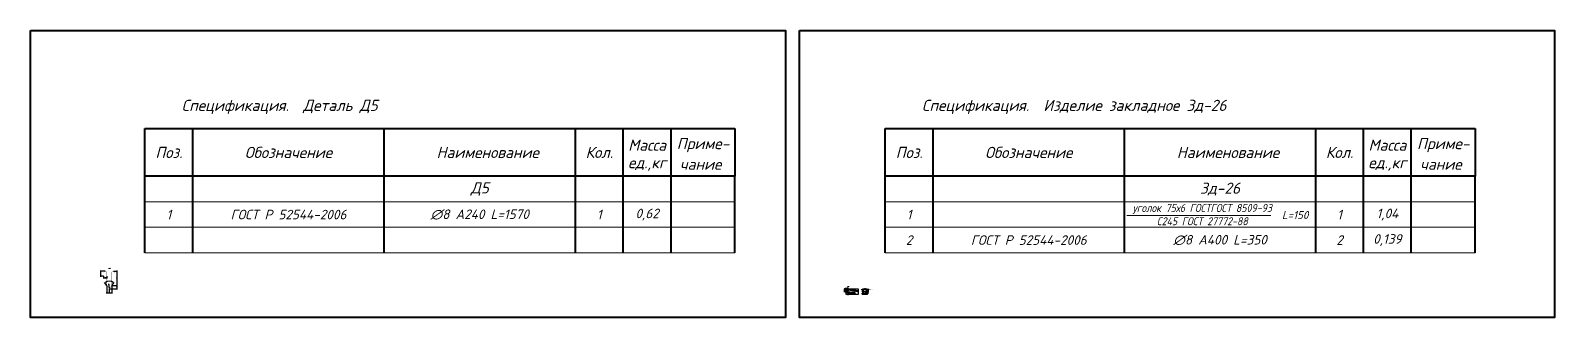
# Model space of a CAD drawing. Header units: millimetres. Extents: x -1807136 to 209800, y 0 to 410608.
# Drawn here: x 161999 to 209800, y 56757 to 65759 of the extents above; entities that cross this region are included whole.
import ezdxf
from ezdxf import colors
from ezdxf.entities.mleader import LeaderData, LeaderLine
from ezdxf.enums import TextEntityAlignment as Align
from ezdxf.math import Vec2, Vec3

# ---------------------------------------------------------------- set-up
doc = ezdxf.new("R2010")
doc.units = ezdxf.units.MM
doc.header["$PDMODE"] = 3
doc.layers.get('0').update_dxf_attribs({"lineweight": 5})
doc.layers.get('Defpoints').update_dxf_attribs({"lineweight": 0})
for name, color, linetype, lineweight in [('!!!Металл разрез', 7, 'Continuous', 35), ('#Cварка', 96, 'Continuous', 30), ('#Dimensions', 7, 'Continuous', 9), ('#Арматура', 152, 'Continuous', 30), ('k_ Размеры', 7, 'Continuous', 15), ('k_ Рамка', 252, 'Continuous', 40), ('Штриховка', 7, 'Continuous', 25)]:
    doc.layers.add(name, color=color, linetype=linetype, lineweight=lineweight)
doc.layers.add('#Hatch', color=252, linetype='Continuous', lineweight=5, true_color=0x696969)
doc.styles.add('STEP PR', font='isocpeui.ttf')
doc.dimstyles.new('SPDS', dxfattribs={"dimscale": 10, "dimtxt": 2.5, "dimasz": 2, "dimexe": 1.25, "dimexo": 0.625, "dimtad": 1, "dimdec": 0, "dimrnd": 0.001, "dimtxsty": 'STEP PR', "dimblk": 'ARCHTICK', "dimcen": 2.5, "dimdle": 2, "dimclrd": 256, "dimclre": 256, "dimclrt": 7, "dimadec": 0, "dimazin": 2, "dimtfac": 0.75, "dimtdec": 0, "dimtmove": 1, "dimatfit": 3, "dimfxl": 1, "dimtolj": 1, "dimarcsym": 1})

# ---------------------------------------------------------------- blocks, each defined once
blk = doc.blocks.new('*U179')
for p, q in [((-18500, -1500), (0, -1500)), ((-18500, -3000), (-18500, -1500)), ((-17000, -3000), (-17000, -1500)), ((-11000, -3000), (-11000, -1500)), ((-5000, -3000), (-5000, -1500)), ((-3500, -3000), (-3500, -1500)), ((-2000, -3000), (-2000, -1500)), ((0, -1500), (0, -3000)), ((0, -3000), (-18500, -3000)), ((-18500, -5400), (-18500, -3000)), ((-17000, -5400), (-17000, -3000)), ((-11000, -5400), (-11000, -3000)), ((-5000, -5400), (-5000, -3000)), ((-3500, -5400), (-3500, -3000)), ((-2000, -5400), (-2000, -3000)), ((0, -5400), (0, -3000))]:
    blk.add_line(p, q)
at = {"color": 8, "lineweight": 20}
for p, q in [((0, -3800), (-18500, -3800)), ((0, -4600), (-18500, -4600)), ((0, -5400), (-18500, -5400))]:
    blk.add_line(p, q, dxfattribs=at)
at = {"style": 'STEP PR'}
for s, p in [('Масса', (-2750, -2021)), ('Приме-', (-1000, -2021)), ('Поз.', (-17750, -2250)), ('Обозначение', (-14000, -2250)), ('Наименование', (-7750, -2250)), ('Кол.', (-4250, -2250)), ('ед.,кг', (-2750, -2613)), ('чание', (-1073, -2622))]:
    blk.add_text(s, height=350, dxfattribs=at).set_placement(p, align=Align.MIDDLE)
at = {"style": 'STEP PR', "flags": 8}
blk.add_attdef('СПЕЦИФИКАЦИЯ', (-18463, -950), '', height=400, dxfattribs=at)
blk = doc.blocks.new('*D448')
at = {"layer": '#Dimensions', "lineweight": -2, "transparency": 16777216}
blk.add_line((164448, 57818), (164469, 57677), dxfattribs=at)
at = {"layer": '#Dimensions', "transparency": 16777216}
blk.add_solid([(164472, 57678), (164465, 57677), (164472, 57658)], dxfattribs=at)
at = {"layer": 'Defpoints', "color": 0, "transparency": 16777216}
for p in [(164470, 57667), (164472, 57658)]:
    blk.add_point(p, dxfattribs=at)
at = {"layer": '#Dimensions', "color": 7, "transparency": 16777216, "insert": (164471, 57789), "char_height": 25, "attachment_point": 5, "rotation": 278.4504, "style": 'STEP PR'}
blk.add_mtext('\\A1;R12', dxfattribs=at)
blk = doc.blocks.new('*D449')
at = {"layer": '#Dimensions', "lineweight": -2, "transparency": 16777216}
for p, q in [((164393, 57763), (164325, 57859)), ((164551, 57763), (164619, 57859))]:
    blk.add_line(p, q, dxfattribs=at)
blk.add_arc((164472, 57651), 243, 59.5804, 120.4196, dxfattribs=at)
at = {"layer": '#Dimensions', "transparency": 16777216}
for points in [[(164351, 57857), (164347, 57863), (164332, 57849)], [(164596, 57863), (164593, 57857), (164611, 57849)]]:
    blk.add_solid(points, dxfattribs=at)
at = {"layer": 'Defpoints', "color": 0, "transparency": 16777216}
for p in [(164521, 57888), (164396, 57758), (164462, 57664), (164481, 57664), (164547, 57758)]:
    blk.add_point(p, dxfattribs=at)
at = {"layer": '#Dimensions', "color": 7, "transparency": 16777216, "insert": (164472, 57912), "char_height": 25, "attachment_point": 5, "style": 'STEP PR'}
blk.add_mtext('\\A1;70°', dxfattribs=at)
blk = doc.blocks.new('_ArchTick')
at = {"color": 0, "linetype": 'ByBlock', "const_width": 0.15}
blk.add_lwpolyline([(-0.5, -0.5), (0.5, 0.5)], dxfattribs=at)
blk = doc.blocks.new('*D450')
at = {"layer": 'Defpoints', "color": 0, "transparency": 16777216}
for p in [(164472, 57658), (164547, 57758), (164716, 57758)]:
    blk.add_point(p, dxfattribs=at)
at = {"layer": 'k_ Размеры', "lineweight": -2, "transparency": 16777216}
for p, q in [((164478, 57658), (164729, 57658)), ((164553, 57758), (164729, 57758)), ((164716, 57638), (164716, 57778))]:
    blk.add_line(p, q, dxfattribs=at)
at = {"layer": 'k_ Размеры', "lineweight": -2, "transparency": 16777216, "xscale": 20, "yscale": 20, "zscale": 20}
for p, rotation in [((164716, 57758), 90), ((164716, 57658), 270)]:
    blk.add_blockref('_ArchTick', p, dxfattribs=dict(at, rotation=rotation))
at = {"layer": 'k_ Размеры', "color": 7, "transparency": 16777216, "insert": (164697, 57708), "char_height": 25, "attachment_point": 5, "rotation": 90, "style": 'STEP PR'}
blk.add_mtext('\\A1;100', dxfattribs=at)
blk = doc.blocks.new('*D451')
at = {"layer": 'Defpoints', "color": 0, "transparency": 16777216}
for p in [(164598, 58208), (164716, 58208), (164547, 57758)]:
    blk.add_point(p, dxfattribs=at)
at = {"layer": 'k_ Размеры', "lineweight": -2, "transparency": 16777216}
for p, q in [((164604, 58208), (164729, 58208)), ((164716, 57738), (164716, 58228)), ((164553, 57758), (164729, 57758))]:
    blk.add_line(p, q, dxfattribs=at)
at = {"layer": 'k_ Размеры', "lineweight": -2, "transparency": 16777216, "xscale": 20, "yscale": 20, "zscale": 20}
for p, rotation in [((164716, 58208), 90), ((164716, 57758), 270)]:
    blk.add_blockref('_ArchTick', p, dxfattribs=dict(at, rotation=rotation))
at = {"layer": 'k_ Размеры', "color": 7, "transparency": 16777216, "insert": (164697, 57983), "char_height": 25, "attachment_point": 5, "rotation": 90, "style": 'STEP PR'}
blk.add_mtext('\\A1;450', dxfattribs=at)
blk = doc.blocks.new('*D452')
at = {"layer": 'Defpoints', "color": 0, "transparency": 16777216}
for p in [(164396, 57758), (164472, 57658), (164472, 57529)]:
    blk.add_point(p, dxfattribs=at)
at = {"layer": 'k_ Размеры', "lineweight": -2, "transparency": 16777216}
for p, q in [((164376, 57529), (164492, 57529)), ((164396, 57751), (164396, 57517)), ((164472, 57651), (164472, 57517))]:
    blk.add_line(p, q, dxfattribs=at)
at = {"layer": 'k_ Размеры', "lineweight": -2, "transparency": 16777216, "xscale": 20, "yscale": 20, "zscale": 20, "rotation": 180}
blk.add_blockref('_ArchTick', (164396, 57529), dxfattribs=at)
at = {"layer": 'k_ Размеры', "lineweight": -2, "transparency": 16777216, "xscale": 20, "yscale": 20, "zscale": 20}
blk.add_blockref('_ArchTick', (164472, 57529), dxfattribs=at)
at = {"layer": 'k_ Размеры', "color": 7, "transparency": 16777216, "insert": (164434, 57548), "char_height": 25, "attachment_point": 5, "style": 'STEP PR'}
blk.add_mtext('\\A1;75', dxfattribs=at)
blk = doc.blocks.new('*D453')
at = {"layer": 'Defpoints', "color": 0, "transparency": 16777216}
for p in [(164472, 57658), (164547, 57758), (164547, 57529)]:
    blk.add_point(p, dxfattribs=at)
at = {"layer": 'k_ Размеры', "lineweight": -2, "transparency": 16777216}
for p, q in [((164452, 57529), (164567, 57529)), ((164472, 57651), (164472, 57517)), ((164547, 57751), (164547, 57517))]:
    blk.add_line(p, q, dxfattribs=at)
at = {"layer": 'k_ Размеры', "lineweight": -2, "transparency": 16777216, "xscale": 20, "yscale": 20, "zscale": 20, "rotation": 180}
blk.add_blockref('_ArchTick', (164472, 57529), dxfattribs=at)
at = {"layer": 'k_ Размеры', "lineweight": -2, "transparency": 16777216, "xscale": 20, "yscale": 20, "zscale": 20}
blk.add_blockref('_ArchTick', (164547, 57529), dxfattribs=at)
at = {"layer": 'k_ Размеры', "color": 7, "transparency": 16777216, "insert": (164509, 57548), "char_height": 25, "attachment_point": 5, "style": 'STEP PR'}
blk.add_mtext('\\A1;75', dxfattribs=at)
blk = doc.blocks.new('*D454')
at = {"layer": 'Defpoints', "color": 0, "transparency": 16777216}
for p in [(164294, 58058), (164396, 58058), (164396, 57998)]:
    blk.add_point(p, dxfattribs=at)
at = {"layer": 'k_ Размеры', "lineweight": -2, "transparency": 16777216}
for p, q in [((164274, 57998), (164416, 57998)), ((164294, 58051), (164294, 57986)), ((164396, 58051), (164396, 57986))]:
    blk.add_line(p, q, dxfattribs=at)
at = {"layer": 'k_ Размеры', "lineweight": -2, "transparency": 16777216, "xscale": 20, "yscale": 20, "zscale": 20, "rotation": 180}
blk.add_blockref('_ArchTick', (164294, 57998), dxfattribs=at)
at = {"layer": 'k_ Размеры', "lineweight": -2, "transparency": 16777216, "xscale": 20, "yscale": 20, "zscale": 20}
blk.add_blockref('_ArchTick', (164396, 57998), dxfattribs=at)
at = {"layer": 'k_ Размеры', "color": 7, "transparency": 16777216, "insert": (164345, 58017), "char_height": 25, "attachment_point": 5, "style": 'STEP PR'}
blk.add_mtext('\\A1;100', dxfattribs=at)
blk = doc.blocks.new('*D455')
at = {"layer": 'Defpoints', "color": 0, "transparency": 16777216}
for p in [(164210, 58208), (164294, 58058), (164345, 58208)]:
    blk.add_point(p, dxfattribs=at)
at = {"layer": 'k_ Размеры', "lineweight": -2, "transparency": 16777216}
for p, q in [((164339, 58208), (164198, 58208)), ((164288, 58058), (164198, 58058)), ((164210, 58038), (164210, 58228))]:
    blk.add_line(p, q, dxfattribs=at)
at = {"layer": 'k_ Размеры', "lineweight": -2, "transparency": 16777216, "xscale": 20, "yscale": 20, "zscale": 20}
for p, rotation in [((164210, 58208), 90), ((164210, 58058), 270)]:
    blk.add_blockref('_ArchTick', p, dxfattribs=dict(at, rotation=rotation))
at = {"layer": 'k_ Размеры', "color": 7, "transparency": 16777216, "insert": (164191, 58133), "char_height": 25, "attachment_point": 5, "rotation": 90, "style": 'STEP PR'}
blk.add_mtext('\\A1;150', dxfattribs=at)
blk = doc.blocks.new('*U197')
at = {"linetype": 'ByBlock', "ltscale": 100}
h = blk.add_hatch(color=256, dxfattribs=at)
h.dxf.hatch_style = 1
h.paths.add_polyline_path([(35, 1000), (-35, 1000), (-35, 0), (35, 0)])
h = blk.add_hatch(color=256, dxfattribs=at)
h.dxf.hatch_style = 1
h.paths.add_polyline_path([(335, 750), (335, 700), (335, 650), (35, 700)])
for p, q in [((-35, 1000), (35, 1000)), ((-35, 0), (-35, 1000)), ((35, 0), (-35, 0)), ((35, 1000), (35, 0)), ((35, 700), (335, 750)), ((35, 700), (335, 650)), ((335, 750), (335, 700)), ((335, 650), (335, 700))]:
    blk.add_line(p, q, dxfattribs=at)
at = {"linetype": 'ByBlock', "ltscale": 100, "extrusion": (0, 1, 0), "elevation": 700}
blk.add_lwpolyline([(-925, 0), (-335, 0)], dxfattribs=at)
at = {"ltscale": 100, "style": 'STEP PR'}
blk.add_attdef('Nv', text='', height=350, dxfattribs=at).set_placement((781, 790), align=Align.RIGHT)
blk = doc.blocks.new('*U198')
at = {"linetype": 'ByBlock', "ltscale": 100}
h = blk.add_hatch(color=256, dxfattribs=at)
h.dxf.hatch_style = 1
h.paths.add_polyline_path([(35, 0), (-35, 0), (-35, -1000), (35, -1000)])
h = blk.add_hatch(color=256, dxfattribs=at)
h.dxf.hatch_style = 1
h.paths.add_polyline_path([(335, -750), (335, -700), (335, -650), (35, -700)])
for p, q in [((35, 0), (-35, 0)), ((-35, 0), (-35, -1000)), ((35, -1000), (35, 0)), ((-35, -1000), (35, -1000)), ((35, -700), (335, -650)), ((35, -700), (335, -750)), ((335, -650), (335, -700)), ((335, -750), (335, -700))]:
    blk.add_line(p, q, dxfattribs=at)
at = {"linetype": 'ByBlock', "ltscale": 100, "extrusion": (0, -1, 0), "elevation": 700}
blk.add_lwpolyline([(925, 0), (335, 0)], dxfattribs=at)
at = {"ltscale": 100, "style": 'STEP PR'}
blk.add_attdef('Nv', text='', height=350, dxfattribs=at).set_placement((781, -1140), align=Align.RIGHT)
blk = doc.blocks.new('*U562')
at = {"color": 0, "linetype": 'ByBlock', "lineweight": -2}
for p, q in [((-75, 0), (-75, 3)), ((-75, 0), (0, 0)), ((-72, 6), (-15, 6)), ((-6, 15), (-6, 72)), ((0, 75), (-3, 75)), ((0, 0), (0, 75))]:
    blk.add_line(p, q, dxfattribs=at)
for centre, radius, start, end in [((-72, 3), 3, 90, 180), ((-15, 15), 9, 270, 0), ((-3, 72), 3, 89.9248, 180.0752)]:
    blk.add_arc(centre, radius, start, end, dxfattribs=at)
blk = doc.blocks.new('*D563')
at = {"layer": '#Dimensions', "lineweight": -2, "transparency": 16777216}
for p, q in [((187557, 57682), (187652, 57682)), ((187567, 57645), (187567, 57688)), ((187642, 57645), (187642, 57688))]:
    blk.add_line(p, q, dxfattribs=at)
at = {"layer": 'Defpoints', "color": 0, "transparency": 16777216}
for p in [(187567, 57642), (187642, 57682), (187642, 57642)]:
    blk.add_point(p, dxfattribs=at)
at = {"layer": '#Dimensions', "lineweight": -2, "transparency": 16777216, "xscale": 10, "yscale": 10, "zscale": 10, "rotation": 180}
blk.add_blockref('_ArchTick', (187567, 57682), dxfattribs=at)
at = {"layer": '#Dimensions', "lineweight": -2, "transparency": 16777216, "xscale": 10, "yscale": 10, "zscale": 10}
blk.add_blockref('_ArchTick', (187642, 57682), dxfattribs=at)
at = {"layer": '#Dimensions', "color": 7, "transparency": 16777216, "insert": (187605, 57691), "char_height": 12.5, "attachment_point": 5, "style": 'STEP PR'}
blk.add_mtext('\\A1;75', dxfattribs=at)
blk = doc.blocks.new('*D564')
at = {"layer": '#Dimensions', "lineweight": -2, "transparency": 16777216}
for p, q in [((187564, 57642), (187518, 57642)), ((187564, 57567), (187518, 57567)), ((187524, 57652), (187524, 57557))]:
    blk.add_line(p, q, dxfattribs=at)
at = {"layer": 'Defpoints', "color": 0, "transparency": 16777216}
for p in [(187524, 57567), (187567, 57642), (187567, 57567)]:
    blk.add_point(p, dxfattribs=at)
at = {"layer": '#Dimensions', "lineweight": -2, "transparency": 16777216, "xscale": 10, "yscale": 10, "zscale": 10}
for p, rotation in [((187524, 57642), 90), ((187524, 57567), 270)]:
    blk.add_blockref('_ArchTick', p, dxfattribs=dict(at, rotation=rotation))
at = {"layer": '#Dimensions', "color": 7, "transparency": 16777216, "insert": (187515, 57605), "char_height": 12.5, "attachment_point": 5, "rotation": 90, "style": 'STEP PR'}
blk.add_mtext('\\A1;75', dxfattribs=at)
blk = doc.blocks.new('*D565')
at = {"layer": '#Dimensions', "lineweight": -2, "transparency": 16777216}
for p, q in [((187570, 57617), (187541, 57617)), ((187564, 57567), (187541, 57567)), ((187547, 57557), (187547, 57627))]:
    blk.add_line(p, q, dxfattribs=at)
at = {"layer": 'Defpoints', "color": 0, "transparency": 16777216}
for p in [(187547, 57617), (187567, 57567), (187573, 57617)]:
    blk.add_point(p, dxfattribs=at)
at = {"layer": '#Dimensions', "lineweight": -2, "transparency": 16777216, "xscale": 10, "yscale": 10, "zscale": 10}
for p, rotation in [((187547, 57617), 90), ((187547, 57567), 270)]:
    blk.add_blockref('_ArchTick', p, dxfattribs=dict(at, rotation=rotation))
at = {"layer": '#Dimensions', "color": 7, "transparency": 16777216, "insert": (187537, 57592), "char_height": 12.5, "attachment_point": 5, "rotation": 90, "style": 'STEP PR'}
blk.add_mtext('\\A1;50', dxfattribs=at)
blk = doc.blocks.new('*D566')
at = {"layer": '#Dimensions', "lineweight": -2, "transparency": 16777216}
for p, q in [((187652, 57660), (187582, 57660)), ((187592, 57639), (187592, 57666)), ((187642, 57645), (187642, 57666))]:
    blk.add_line(p, q, dxfattribs=at)
at = {"layer": 'Defpoints', "color": 0, "transparency": 16777216}
for p in [(187592, 57660), (187592, 57636), (187642, 57642)]:
    blk.add_point(p, dxfattribs=at)
at = {"layer": '#Dimensions', "lineweight": -2, "transparency": 16777216, "xscale": 10, "yscale": 10, "zscale": 10, "rotation": 180}
blk.add_blockref('_ArchTick', (187592, 57660), dxfattribs=at)
at = {"layer": '#Dimensions', "lineweight": -2, "transparency": 16777216, "xscale": 10, "yscale": 10, "zscale": 10}
blk.add_blockref('_ArchTick', (187642, 57660), dxfattribs=at)
at = {"layer": '#Dimensions', "color": 7, "transparency": 16777216, "insert": (187617, 57670), "char_height": 12.5, "attachment_point": 5, "style": 'STEP PR'}
blk.add_mtext('\\A1;50', dxfattribs=at)
blk = doc.blocks.new('*D567')
at = {"layer": '#Dimensions', "lineweight": -2, "transparency": 16777216}
for p, q in [((187557, 57538), (187873, 57485)), ((187572, 57565), (187566, 57530)), ((187868, 57515), (187862, 57480))]:
    blk.add_line(p, q, dxfattribs=at)
at = {"layer": 'Defpoints', "color": 0, "transparency": 16777216}
for p in [(187572, 57568), (187863, 57486), (187869, 57518)]:
    blk.add_point(p, dxfattribs=at)
at = {"layer": '#Dimensions', "lineweight": -2, "transparency": 16777216, "xscale": 10, "yscale": 10, "zscale": 10}
for p, rotation in [((187567, 57536), 170.4275924091207), ((187863, 57486), 350.4275924091207)]:
    blk.add_blockref('_ArchTick', p, dxfattribs=dict(at, rotation=rotation))
at = {"layer": '#Dimensions', "color": 7, "transparency": 16777216, "insert": (187717, 57521), "char_height": 12.5, "attachment_point": 5, "rotation": 350.4276, "style": 'STEP PR'}
blk.add_mtext('\\A1;300', dxfattribs=at)
blk = doc.blocks.new('*D568')
at = {"layer": '#Dimensions', "lineweight": -2, "transparency": 16777216}
for p, q in [((187635, 57662), (187952, 57606)), ((187642, 57639), (187646, 57666)), ((187938, 57587), (187943, 57614))]:
    blk.add_line(p, q, dxfattribs=at)
at = {"layer": 'Defpoints', "color": 0, "transparency": 16777216}
for p in [(187641, 57636), (187938, 57584), (187942, 57608)]:
    blk.add_point(p, dxfattribs=at)
at = {"layer": '#Dimensions', "lineweight": -2, "transparency": 16777216, "xscale": 10, "yscale": 10, "zscale": 10}
for p, rotation in [((187645, 57660), 170.0375954042704), ((187942, 57608), 350.0375954042704)]:
    blk.add_blockref('_ArchTick', p, dxfattribs=dict(at, rotation=rotation))
at = {"layer": '#Dimensions', "color": 7, "transparency": 16777216, "insert": (187795, 57643), "char_height": 12.5, "attachment_point": 5, "rotation": 350.0376, "style": 'STEP PR'}
blk.add_mtext('\\A1;300', dxfattribs=at)
blk = doc.blocks.new('*D569')
at = {"layer": '#Dimensions', "lineweight": -2, "transparency": 16777216}
for start, end in [(203.1299, 298.7672), (301.7019, 326.8716)]:
    blk.add_arc((187641, 57628), 24.9, start, end, dxfattribs=at)
at = {"layer": '#Dimensions', "transparency": 16777216}
for points in [[(187617, 57618), (187620, 57619), (187617, 57628)], [(187661, 57615), (187664, 57614), (187666, 57624)]]:
    blk.add_solid(points, dxfattribs=at)
at = {"layer": 'Defpoints', "color": 0, "transparency": 16777216}
for p in [(187592, 57628), (187628, 57608), (187641, 57628), (187641, 57628), (187936, 57576)]:
    blk.add_point(p, dxfattribs=at)
at = {"layer": '#Dimensions', "color": 7, "transparency": 16777216, "insert": (187671, 57598), "char_height": 12.5, "attachment_point": 5, "style": 'STEP PR'}
blk.add_mtext('\\A1;170°', dxfattribs=at)
blk = doc.blocks.new('*D570')
at = {"layer": '#Dimensions', "lineweight": -2, "transparency": 16777216}
blk.add_arc((187581, 57577), 17.3, 23.5674, 56.4326, dxfattribs=at)
at = {"layer": '#Dimensions', "transparency": 16777216}
for points in [[(187590, 57590), (187591, 57593), (187581, 57594)], [(187599, 57584), (187596, 57584), (187598, 57574)]]:
    blk.add_solid(points, dxfattribs=at)
at = {"layer": 'Defpoints', "color": 0, "transparency": 16777216}
for p in [(187581, 57617), (187581, 57581), (187585, 57576), (187591, 57592), (187870, 57526)]:
    blk.add_point(p, dxfattribs=at)
at = {"layer": '#Dimensions', "color": 7, "transparency": 16777216, "insert": (187619, 57587), "char_height": 12.5, "attachment_point": 5, "style": 'STEP PR'}
blk.add_mtext('\\A1;100°', dxfattribs=at)
blk = doc.blocks.new('*U55')
at = {"layer": '#Арматура', "lineweight": 0}
h = blk.add_hatch(dxfattribs=at)
h.set_pattern_fill('ANSI31', scale=1.2)
edge = h.paths.add_edge_path()
edge.add_arc((0, 6), 6, 0, 360)
blk.add_circle((0, 6), 6)
blk = doc.blocks.new('*D571')
at = {"layer": '#Dimensions', "lineweight": -2, "transparency": 16777216}
for p, q in [((188060, 57513), (188094, 57513)), ((188084, 57513), (188124, 57513)), ((188094, 57564), (188094, 57507)), ((188114, 57556), (188114, 57507))]:
    blk.add_line(p, q, dxfattribs=at)
at = {"layer": 'Defpoints', "color": 0, "transparency": 16777216}
for p in [(188094, 57567), (188114, 57559), (188114, 57513)]:
    blk.add_point(p, dxfattribs=at)
at = {"layer": '#Dimensions', "lineweight": -2, "transparency": 16777216, "xscale": 10, "yscale": 10, "zscale": 10, "rotation": 180}
blk.add_blockref('_ArchTick', (188094, 57513), dxfattribs=at)
at = {"layer": '#Dimensions', "lineweight": -2, "transparency": 16777216, "xscale": 10, "yscale": 10, "zscale": 10}
blk.add_blockref('_ArchTick', (188114, 57513), dxfattribs=at)
at = {"layer": '#Dimensions', "color": 7, "transparency": 16777216, "insert": (188072, 57522), "char_height": 12.5, "attachment_point": 5, "style": 'STEP PR'}
blk.add_mtext('\\A1;20', dxfattribs=at)
blk = doc.blocks.new('*D572')
at = {"layer": '#Dimensions', "lineweight": -2, "transparency": 16777216}
for p, q in [((188104, 57513), (188234, 57513)), ((188114, 57556), (188114, 57507)), ((188224, 57556), (188224, 57507))]:
    blk.add_line(p, q, dxfattribs=at)
at = {"layer": 'Defpoints', "color": 0, "transparency": 16777216}
for p in [(188114, 57559), (188224, 57559), (188224, 57513)]:
    blk.add_point(p, dxfattribs=at)
at = {"layer": '#Dimensions', "lineweight": -2, "transparency": 16777216, "xscale": 10, "yscale": 10, "zscale": 10, "rotation": 180}
blk.add_blockref('_ArchTick', (188114, 57513), dxfattribs=at)
at = {"layer": '#Dimensions', "lineweight": -2, "transparency": 16777216, "xscale": 10, "yscale": 10, "zscale": 10}
blk.add_blockref('_ArchTick', (188224, 57513), dxfattribs=at)
at = {"layer": '#Dimensions', "color": 7, "transparency": 16777216, "insert": (188169, 57522), "char_height": 12.5, "attachment_point": 5, "style": 'STEP PR'}
blk.add_mtext('\\A1;110', dxfattribs=at)
blk = doc.blocks.new('*D573')
at = {"layer": '#Dimensions', "lineweight": -2, "transparency": 16777216}
for p, q in [((188214, 57513), (188254, 57513)), ((188224, 57556), (188224, 57507)), ((188244, 57564), (188244, 57507)), ((188286, 57513), (188244, 57513))]:
    blk.add_line(p, q, dxfattribs=at)
at = {"layer": 'Defpoints', "color": 0, "transparency": 16777216}
for p in [(188224, 57559), (188244, 57567), (188244, 57513)]:
    blk.add_point(p, dxfattribs=at)
at = {"layer": '#Dimensions', "lineweight": -2, "transparency": 16777216, "xscale": 10, "yscale": 10, "zscale": 10, "rotation": 180}
blk.add_blockref('_ArchTick', (188224, 57513), dxfattribs=at)
at = {"layer": '#Dimensions', "lineweight": -2, "transparency": 16777216, "xscale": 10, "yscale": 10, "zscale": 10}
blk.add_blockref('_ArchTick', (188244, 57513), dxfattribs=at)
at = {"layer": '#Dimensions', "color": 7, "transparency": 16777216, "insert": (188274, 57522), "char_height": 12.5, "attachment_point": 5, "style": 'STEP PR'}
blk.add_mtext('\\A1;20', dxfattribs=at)
blk = doc.blocks.new('*D574')
at = {"layer": '#Dimensions', "lineweight": -2, "transparency": 16777216}
for p, q in [((188084, 57487), (188254, 57487)), ((188094, 57564), (188094, 57481)), ((188244, 57564), (188244, 57481))]:
    blk.add_line(p, q, dxfattribs=at)
at = {"layer": 'Defpoints', "color": 0, "transparency": 16777216}
for p in [(188094, 57567), (188244, 57567), (188244, 57487)]:
    blk.add_point(p, dxfattribs=at)
at = {"layer": '#Dimensions', "lineweight": -2, "transparency": 16777216, "xscale": 10, "yscale": 10, "zscale": 10, "rotation": 180}
blk.add_blockref('_ArchTick', (188094, 57487), dxfattribs=at)
at = {"layer": '#Dimensions', "lineweight": -2, "transparency": 16777216, "xscale": 10, "yscale": 10, "zscale": 10}
blk.add_blockref('_ArchTick', (188244, 57487), dxfattribs=at)
at = {"layer": '#Dimensions', "color": 7, "transparency": 16777216, "insert": (188169, 57497), "char_height": 12.5, "attachment_point": 5, "style": 'STEP PR'}
blk.add_mtext('\\A1;150', dxfattribs=at)
blk = doc.blocks.new('*D575')
at = {"layer": '#Dimensions', "lineweight": -2, "transparency": 16777216}
for p, q in [((188247, 57642), (188286, 57642)), ((188247, 57567), (188286, 57567)), ((188279, 57557), (188279, 57652))]:
    blk.add_line(p, q, dxfattribs=at)
at = {"layer": 'Defpoints', "color": 0, "transparency": 16777216}
for p in [(188244, 57642), (188244, 57567), (188279, 57642)]:
    blk.add_point(p, dxfattribs=at)
at = {"layer": '#Dimensions', "lineweight": -2, "transparency": 16777216, "xscale": 10, "yscale": 10, "zscale": 10}
for p, rotation in [((188279, 57642), 90), ((188279, 57567), 270)]:
    blk.add_blockref('_ArchTick', p, dxfattribs=dict(at, rotation=rotation))
at = {"layer": '#Dimensions', "color": 7, "transparency": 16777216, "insert": (188271, 57600), "char_height": 12.5, "attachment_point": 5, "rotation": 90, "style": 'STEP PR'}
blk.add_mtext('\\A1;75', dxfattribs=at)
blk = doc.blocks.new('*U576')
for p, q in [((-0.5, 0.5), (0.5, -0.5)), ((0.5, 0.5), (-0.5, -0.5)), ((1.5, 0.5), (2.5, -0.5)), ((2.5, 0.5), (1.5, -0.5)), ((3.5, 0.5), (4.5, -0.5)), ((4.5, 0.5), (3.5, -0.5)), ((5.5, 0.5), (6.5, -0.5)), ((6.5, 0.5), (5.5, -0.5)), ((7.5, 0.5), (8.5, -0.5)), ((8.5, 0.5), (7.5, -0.5)), ((9.5, 0.5), (10.5, -0.5)), ((10.5, 0.5), (9.5, -0.5))]:
    blk.add_line(p, q)

msp = doc.modelspace()

# ---------------------------------------------------------------- hatches: boundary and pattern name
at = {"layer": '#Hatch'}
h = msp.add_hatch(dxfattribs=at)
h.set_pattern_fill('ANSI31', color=256)
h.paths.add_polyline_path([(188243.85956, 57642.3449), (188093.85956, 57642.3449), (188093.85956, 57636.3449), (188243.85956, 57636.3449)])

# ---------------------------------------------------------------- linework, layer by layer
at = {"layer": '!!!Металл разрез'}
for points in [[(188093.85956, 57642.3449), (188243.85956, 57642.3449)], [(188093.85956, 57642.3449), (188093.85956, 57567.3449), (188107.85956, 57567.3449)], [(188093.85956, 57636.3449), (188243.85956, 57636.3449)], [(188119.85956, 57567.3449), (188217.85956, 57567.3449)], [(188229.85956, 57567.3449), (188243.85956, 57567.3449), (188243.85956, 57642.3449)]]:
    msp.add_lwpolyline(points, dxfattribs=at)
at = {"layer": '#Арматура', "const_width": 8}
for points in [[(164293.86675, 58057.53581), (164293.86675, 58057.53581), (164293.86675, 58158.61041, -0.9546017345), (164396.37108, 58158.61041), (164396.37108, 57757.53581), (164462.41191, 57663.70898, 0.3033466836), (164471.6507, 57657.53581, 0.3033466836)], [(164649.43465, 58057.53581), (164649.43465, 58057.53581), (164649.43465, 58158.61041, 0.9546017345), (164546.93032, 58158.61041), (164546.93032, 57757.53581), (164480.8895, 57663.70898, -0.3033466836), (164471.6507, 57657.53581, -0.3033466836)]]:
    msp.add_lwpolyline(points, format="xyb", dxfattribs=at)
at = {"layer": '#Арматура'}
for points in [[(187581.35299, 57617.3449), (187573.35299, 57617.3449), (187573.35299, 57581.2532, 0.3639702343), (187584.09556, 57568.4507), (187868.79531, 57518.25045)], [(187870.1845, 57526.12891), (187585.48475, 57576.32916, -0.3639702343), (187581.35299, 57581.2532), (187581.35299, 57617.3449)], [(187937.53861, 57584.27291), (187643.34373, 57636.1474, 0.0436609429), (187641.0863, 57636.3449), (187592.35299, 57636.3449), (187592.35299, 57628.3449), (187641.47867, 57628.3449), (187936.02328, 57576.41669), (187937.53861, 57584.27291), (187936.02328, 57576.41669)]]:
    msp.add_lwpolyline(points, format="xyb", dxfattribs=at)
for points in [[(187868.79531, 57518.25045), (187870.1845, 57526.12891)], [(188107.85956, 57617.3449), (188107.85956, 57559.26592)], [(188107.85956, 57617.3449), (188119.85956, 57617.3449), (188119.85956, 57559.26592)], [(188119.85956, 57617.3449), (188119.85956, 57559.26592)], [(188217.85956, 57617.3449), (188217.85956, 57559.26592)], [(188229.85956, 57617.3449), (188217.85956, 57617.3449), (188217.85956, 57559.26592)], [(188229.85956, 57617.3449), (188229.85956, 57559.26592)]]:
    msp.add_lwpolyline(points, dxfattribs=at)
at = {"color": 3, "lineweight": 40}
for points in [[(161999.07715, 65759.17017), (185675.52401, 65759.17017), (185675.52401, 56757.24038), (161999.07715, 56757.24038)], [(186123.10843, 65759.17017), (209799.55529, 65759.17017), (209799.55529, 56757.24038), (186123.10843, 56757.24038)]]:
    msp.add_lwpolyline(points, close=True, dxfattribs=at)
msp.add_lwpolyline([(196383.56709, 59961.42403), (200903.7466, 59961.42403)])
at = {"layer": 'Штриховка'}
msp.add_lwpolyline([(187567.35299, 57642.3449), (187567.35299, 57492.3449), (187967.35299, 57492.3449), (187967.35299, 57642.3449)], close=True, dxfattribs=at)
msp.add_lwpolyline([(187573.35299, 57627.3449), (187573.35299, 57570.3449)], dxfattribs=at)

# ---------------------------------------------------------------- block references
at = {"layer": '!!!Металл разрез', "rotation": 180}
msp.add_blockref('*U562', (187567.35299, 57642.3449), dxfattribs=at)
at = {"layer": '#Cварка', "yscale": -4, "zscale": -4}
for p, xscale, rotation in [((188105.85956, 57574.41208), -4, 270), ((188121.85956, 57574.41208), 4, 90.00000000000001), ((188215.85956, 57574.41208), -4, 270), ((188231.85956, 57574.41208), 4, 90.00000000000001)]:
    msp.add_blockref('*U576', p, dxfattribs=dict(at, xscale=xscale, rotation=rotation))
at = {"layer": '#Арматура', "rotation": 90.00000000000001}
for p in [(188119.85956, 57630.3449), (188119.85956, 57559.26592)]:
    msp.add_blockref('*U55', p, dxfattribs=at)
at = {"layer": '#Арматура', "xscale": -1, "rotation": 270}
for p in [(188217.85956, 57630.3449), (188217.85956, 57559.26592)]:
    msp.add_blockref('*U55', p, dxfattribs=at)
ref = msp.add_blockref('*U197', (187633.74497, 57693.96612), dxfattribs=dict(xscale=0.05, yscale=0.05, zscale=0.05))
ref.add_attrib('Nv', '1', dxfattribs={"ltscale": 100, "height": 17.5, "style": 'STEP PR'}).set_placement((187670.57602, 57733.46679), align=Align.RIGHT)
ref = msp.add_blockref('*U198', (187637.76189, 57510.26708), dxfattribs=dict(xscale=0.05, yscale=0.05, zscale=0.05))
ref.add_attrib('Nv', '1', dxfattribs={"ltscale": 100, "height": 17.5, "style": 'STEP PR'}).set_placement((187674.59294, 57453.26641), align=Align.RIGHT)
at = {"layer": 'k_ Рамка'}
ref = msp.add_blockref('*U179', (184090.34481, 64185.93479), dxfattribs=at)
ref.add_attrib('СПЕЦИФИКАЦИЯ', '     Спецификация.  Деталь Д5', (165627.73909, 63236.19959), dxfattribs={"layer": '0', "height": 350, "style": 'STEP PR'})
ref = msp.add_blockref('*U179', (207308.52028, 64185.93479), dxfattribs=at)
ref.add_attrib('СПЕЦИФИКАЦИЯ', '     Спецификация.  Изделие закладное Зд-26', (188845.91456, 63236.19959), dxfattribs={"layer": '0', "height": 350, "style": 'STEP PR'})

# ---------------------------------------------------------------- texts
at = {"attachment_point": 5, "style": 'STEP PR'}
for s, insert, char_height, width in [('{\\W0.9;уголок 75х6 ГОСТГОСТ 8509-93\\PС245 ГОСТ 27772-88}', (198753.70133, 59984.80342), 250, 6000), ('1', (166340.34481, 59986.19614), 300, 1535.1078645), ('ГОСТ Р 52544-2006', (170090.34481, 59986.19614), 300, 6000), ('∅8 A240 L=1570', (176090.34481, 59986.19614), 300, 6000), ('1', (179840.34481, 59986.19614), 300, 1535.1078645), ('0,62', (181340.34481, 59986.19614), 300, 1535.1078645), ('1', (189558.52028, 59986.19614), 300, 1535.1078645), ('1', (203058.52028, 59986.19614), 300, 1535.1078645), ('1,04', (204558.52028, 59986.19614), 300, 1535.1078645), ('2', (189558.52028, 59186.19614), 300, 1535.1078645), ('ГОСТ Р 52544-2006', (193308.52028, 59186.19614), 300, 6000), ('∅8 A400 L=350', (199308.52028, 59186.19614), 300, 6000), ('2', (203058.52028, 59186.19614), 300, 1535.1078645), ('\\pt1500;0,139', (204558.52028, 59186.19614), 300, 1535.1078645)]:
    msp.add_mtext(s, dxfattribs=dict(at, insert=insert, char_height=char_height, width=width))
at = {"insert": (201664.05868, 59970.34814), "char_height": 250, "attachment_point": 5, "style": 'STEP PR'}
msp.add_mtext('L=150', dxfattribs=at)
at = {"layer": 'k_ Размеры', "insert": (164476.68891, 58310.97334), "char_height": 35, "width": 165.2115791, "attachment_point": 5, "style": 'STEP PR'}
msp.add_mtext('\\A1;{\\LД5}', dxfattribs=at)
at = {"layer": 'k_ Размеры', "insert": (188169.53673, 57677.46064), "char_height": 17.5, "attachment_point": 5, "style": 'STEP PR'}
msp.add_mtext('\\A1;{\\L1-1}', dxfattribs=at)
at = {"layer": 'k_ Рамка', "char_height": 350, "width": 6000, "attachment_point": 5, "line_spacing_factor": 0.96, "style": 'STEP PR'}
for s, insert in [('{\\fISOCPEUR|b1|i1|c204|p34;Д5}', (176090.34481, 60785.93479)), ('{\\fISOCPEUR|b1|i1|c204|p34;Зд-26}', (199308.52028, 60785.93479))]:
    msp.add_mtext(s, dxfattribs=dict(at, insert=insert))

# ---------------------------------------------------------------- dimensions: what is measured, and where the dimension line sits
at = {"layer": '#Dimensions'}
dim = msp.add_angular_dim_2l(base=(164520.94723, 57888.34744), line1=((164546.93032, 57757.53581), (164480.8895, 57663.70898)), line2=((164396.37108, 57757.53581), (164462.41191, 57663.70898)), dimstyle='SPDS', override={"dimsah": 1}, dxfattribs=at)
dim.commit()
dim.dimension.update_dxf_attribs({"geometry": '*D449', "text_midpoint": (164471.6507, 57912.31507)})
dim = msp.add_radius_dim(center=(164470.20296, 57667.28061), mpoint=(164471.6507, 57657.53581), text='R12', dimstyle='SPDS', override={"dimsah": 1}, dxfattribs=at)
dim.commit()
dim.dimension.update_dxf_attribs({"geometry": '*D448', "text_midpoint": (164452.57023, 57785.96669), "dimtype": 164})
for base, p1, p2, picture, middle in [((187524.13527, 57567.3449), (187567.35299, 57642.3449), (187567.35299, 57567.3449), '*D564', (187514.67977, 57604.8449)), ((187546.86461, 57617.3449), (187567.35299, 57567.3449), (187573.35299, 57617.3449), '*D565', (187537.48961, 57592.3449))]:
    dim = msp.add_linear_dim(base=base, p1=p1, p2=p2, angle=90, dimstyle='SPDS', override={"dimscale": 5}, dxfattribs=at)
    dim.commit()
    dim.dimension.update_dxf_attribs({"geometry": picture, "text_midpoint": middle})
for p1, p2, distance, picture, middle in [((187572.47546, 57568.22243), (187868.79531, 57518.25045), -32.29089, '*D567', (187716.82461, 57520.63963)), ((187641.0863, 57636.3449), (187937.53861, 57584.27291), 24.19038, '*D568', (187795.11934, 57643.36817))]:
    dim = msp.add_aligned_dim(p1=p1, p2=p2, distance=distance, dimstyle='SPDS', override={"dimscale": 5, "dimrnd": 5}, dxfattribs=at)
    dim.commit()
    dim.dimension.update_dxf_attribs({"geometry": picture, "text_midpoint": middle})
for base, p1, p2, picture, middle in [((187642.35299, 57681.99366), (187567.35299, 57642.3449), (187642.35299, 57642.3449), '*D563', (187604.85299, 57691.44915)), ((187592.35299, 57660.17053), (187642.35299, 57642.3449), (187592.35299, 57636.3449), '*D566', (187617.35299, 57669.54553)), ((188243.85956, 57487.42223), (188093.85956, 57567.3449), (188243.85956, 57567.3449), '*D574', (188168.85956, 57496.79723)), ((188223.85956, 57512.96901), (188113.85956, 57559.26592), (188223.85956, 57559.26592), '*D572', (188168.85956, 57522.34401))]:
    dim = msp.add_linear_dim(base=base, p1=p1, p2=p2, dimstyle='SPDS', override={"dimscale": 5}, dxfattribs=at)
    dim.commit()
    dim.dimension.update_dxf_attribs({"geometry": picture, "text_midpoint": middle})
for base, line1, line2, picture, middle in [((187590.86799, 57591.52457), ((187870.1845, 57526.12891), (187585.48475, 57576.32916)), ((187581.35299, 57581.2532), (187581.35299, 57617.3449)), '*D570', (187618.6886, 57587.16939)), ((187627.77391, 57607.50744), ((187641.47867, 57628.3449), (187936.02328, 57576.41669)), ((187592.35299, 57628.3449), (187641.47867, 57628.3449)), '*D569', (187671.26059, 57597.67034))]:
    dim = msp.add_angular_dim_2l(base=base, line1=line1, line2=line2, dimstyle='SPDS', override={"dimscale": 5, "dimsah": 1}, dxfattribs=at)
    dim.commit()
    dim.dimension.update_dxf_attribs({"geometry": picture, "text_midpoint": middle, "dimtype": 162})
for base, p1, p2, picture, middle in [((188113.85956, 57512.96901), (188093.85956, 57567.3449), (188113.85956, 57559.26592), '*D571', (188071.78703, 57512.96901)), ((188243.85956, 57512.96901), (188223.85956, 57559.26592), (188243.85956, 57567.3449), '*D573', (188274.19492, 57512.96901))]:
    dim = msp.add_linear_dim(base=base, p1=p1, p2=p2, dimstyle='SPDS', override={"dimscale": 5}, dxfattribs=at)
    dim.commit()
    dim.dimension.update_dxf_attribs({"geometry": picture, "text_midpoint": middle, "dimtype": 160})
dim = msp.add_linear_dim(base=(188279.29059, 57642.3449), p1=(188243.85956, 57567.3449), p2=(188243.85956, 57642.3449), angle=90, dimstyle='SPDS', override={"dimscale": 5}, dxfattribs=at)
dim.commit()
dim.dimension.update_dxf_attribs({"geometry": '*D575', "text_midpoint": (188280.18674, 57600.35105), "dimtype": 160})
at = {"layer": 'k_ Размеры'}
for base, p1, p2, picture, middle in [((164210.1642, 58207.53581), (164293.86675, 58057.53581), (164345.11892, 58207.53581), '*D455', (164191.4142, 58132.53581)), ((164716.00104, 58207.53581), (164546.93032, 57757.53581), (164598.18249, 58207.53581), '*D451', (164697.25104, 57982.53581)), ((164716.00104, 57757.53581), (164471.6507, 57657.53581), (164546.93032, 57757.53581), '*D450', (164697.25104, 57707.53581))]:
    dim = msp.add_linear_dim(base=base, p1=p1, p2=p2, angle=90, dimstyle='SPDS', dxfattribs=at)
    dim.commit()
    dim.dimension.update_dxf_attribs({"geometry": picture, "text_midpoint": middle})
dim = msp.add_linear_dim(base=(164396.37108, 57998.0325), p1=(164293.86675, 58057.53581), p2=(164396.37108, 58057.53581), dimstyle='SPDS', override={"dimrnd": 10}, dxfattribs=at)
dim.commit()
dim.dimension.update_dxf_attribs({"geometry": '*D454', "text_midpoint": (164345.11892, 58016.7825)})
for base, p1, p2, picture, middle in [((164471.6507, 57529.03757), (164396.37108, 57757.53581), (164471.6507, 57657.53581), '*D452', (164434.01089, 57547.94855)), ((164546.93032, 57529.03757), (164471.6507, 57657.53581), (164546.93032, 57757.53581), '*D453', (164509.29051, 57547.94855))]:
    dim = msp.add_linear_dim(base=base, p1=p1, p2=p2, dimstyle='SPDS', dxfattribs=at)
    dim.commit()
    dim.dimension.update_dxf_attribs({"geometry": picture, "text_midpoint": middle})

# ---------------------------------------------------------------- leaders
ml = msp.add_multileader_mtext('Standard', dxfattribs=at)
ml.set_content('\\A1; 1', color=256, style='STEP PR')
ml.set_leader_properties(color=256, linetype='ByLayer', lineweight=-1)
ml.build(insert=Vec2(0, 0))
ml.multileader.update_dxf_attribs({"text_left_attachment_type": 6, "text_right_attachment_type": 6, "dogleg_length": 0, "arrow_head_size": 12.5, "scale": 0.05})
ctx = ml.context
ctx.base_point, ctx.scale, ctx.char_height, ctx.arrow_head_size, ctx.landing_gap_size, ctx.plane_origin = Vec3(187522.50998, 57667.2168), 0.05, 12, 12.5, 5, Vec3(195587.90182, 49998.81561)
ctx.left_attachment, ctx.right_attachment = 6, 6
notes = []
notes.append((ctx, [(1, (1, 1, 0), (187547.96452, 57667.2168), (-1, 0), 0, [(2, [(187571.6016, 57638.20186)], 0, [])])]))
ctx.mtext.insert, ctx.mtext.rotation, ctx.mtext.flow_direction = Vec3(187527.50998, 57681.6168), 6.2831853072, 5
ml = msp.add_multileader_mtext('Standard', dxfattribs=at)
ml.set_content('\\A1; 2    ', color=256, style='STEP PR')
ml.set_leader_properties(color=256, linetype='ByLayer', lineweight=-1)
ml.build(insert=Vec2(0, 0))
ml.multileader.update_dxf_attribs({"text_left_attachment_type": 6, "text_right_attachment_type": 6, "dogleg_length": 0, "arrow_head_size": 12.5, "scale": 0.05})
ctx = ml.context
ctx.base_point, ctx.scale, ctx.char_height, ctx.arrow_head_size, ctx.landing_gap_size, ctx.plane_origin = Vec3(187846.06667, 57556.67762), 0.05, 12, 12.5, 5, Vec3(195849.58261, 49841.95021)
ctx.left_attachment, ctx.right_attachment = 6, 6
notes.append((ctx, [(0, (1, 1, 0), (187846.06667, 57556.67762), (1, 0), 0, [(2, [(187802.23735, 57603.97088), (187793.63269, 57539.62706)], 0, [])])]))
ctx.mtext.insert, ctx.mtext.rotation, ctx.mtext.width, ctx.mtext.defined_height, ctx.mtext.flow_direction = Vec3(187851.06667, 57571.07762), 6.2831853072, 30.8796619, 14.4, 5
ml = msp.add_multileader_mtext('Standard', dxfattribs=at)
ml.set_content('\\A1; 1', color=256, style='STEP PR')
ml.set_leader_properties(color=256, linetype='ByLayer', lineweight=-1)
ml.build(insert=Vec2(0, 0))
ml.multileader.update_dxf_attribs({"text_left_attachment_type": 6, "text_right_attachment_type": 6, "dogleg_length": 0, "arrow_head_size": 12.5, "scale": 0.05})
ctx = ml.context
ctx.base_point, ctx.scale, ctx.char_height, ctx.arrow_head_size, ctx.landing_gap_size, ctx.plane_origin = Vec3(188046.6224, 57639.34239), 0.05, 12, 12.5, 5, Vec3(196112.01424, 49970.9412)
ctx.left_attachment, ctx.right_attachment = 6, 6
notes.append((ctx, [(1, (1, 1, 0), (188072.07695, 57639.34239), (-1, 0), 0, [(2, [(188095.71402, 57610.32745)], 0, [])])]))
ctx.mtext.insert, ctx.mtext.rotation, ctx.mtext.flow_direction = Vec3(188051.6224, 57653.74239), 6.2831853072, 5
ml = msp.add_multileader_mtext('Standard', dxfattribs=at)
ml.set_content('\\A1; 2    ', color=256, style='STEP PR')
ml.set_leader_properties(color=256, linetype='ByLayer', lineweight=-1)
ml.build(insert=Vec2(0, 0))
ml.multileader.update_dxf_attribs({"text_left_attachment_type": 6, "text_right_attachment_type": 6, "dogleg_length": 0, "arrow_head_size": 12.5, "scale": 0.05})
ctx = ml.context
ctx.base_point, ctx.scale, ctx.char_height, ctx.arrow_head_size, ctx.landing_gap_size, ctx.plane_origin = Vec3(188156.52213, 57537.30111), 0.05, 12, 12.5, 5, Vec3(196192.25914, 49835.91532)
ctx.left_attachment, ctx.right_attachment = 6, 6
notes.append((ctx, [(1, (1, 1, 0), (188183.92213, 57537.30111), (-1, 0), 0, [(2, [(188119.85956, 57588.30541)], 0, []), (1, [(188218.25784, 57582.5772)], 0, [])])]))
ctx.mtext.insert, ctx.mtext.rotation, ctx.mtext.width, ctx.mtext.defined_height, ctx.mtext.flow_direction = Vec3(188161.52213, 57551.70111), 6.2831853072, 78.7598052, 14.4, 5
ml = msp.add_multileader_mtext('Standard', dxfattribs=at)
ml.set_content('\\A1; {\\A0;ГОСТ 14098-14-Н1-Рш }', color=256, style='STEP PR')
ml.set_leader_properties(color=256, linetype='ByLayer', lineweight=-1)
ml.build(insert=Vec2(0, 0))
ml.multileader.update_dxf_attribs({"text_left_attachment_type": 6, "text_right_attachment_type": 6, "dogleg_length": 0, "arrow_head_size": 12.5, "scale": 0.05})
ctx = ml.context
ctx.base_point, ctx.scale, ctx.char_height, ctx.arrow_head_size, ctx.landing_gap_size, ctx.plane_origin = Vec3(188295.74702, 57639.69993), 0.05, 12, 12.5, 5, Vec3(196368.96889, 49952.14843)
ctx.left_attachment, ctx.right_attachment = 6, 6
notes.append((ctx, [(0, (1, 1, 0), (188295.74702, 57639.69993), (1, 0), 0, [(2, [(188232.16864, 57598.31575)], 0, [])])]))
ctx.mtext.insert, ctx.mtext.rotation, ctx.mtext.width, ctx.mtext.defined_height, ctx.mtext.flow_direction = Vec3(188300.74702, 57654.09993), 6.2831853072, 131.076584, 44.53754, 5
for ctx, leaders in notes:
    for number, flags, end, landing, length, lines in leaders:
        leader = LeaderData()
        leader.index, (leader.has_last_leader_line, leader.has_dogleg_vector, leader.attachment_direction) = number, flags
        leader.last_leader_point, leader.dogleg_vector, leader.dogleg_length = Vec3(end), Vec3(landing), length
        for number, points, colour, breaks in lines:
            line = LeaderLine()
            line.index, line.vertices, line.color, line.breaks = number, Vec3.list(points), colors.encode_raw_color(colour), breaks
            leader.lines.append(line)
        ctx.leaders.append(leader)

doc.saveas('drawing.dxf')
